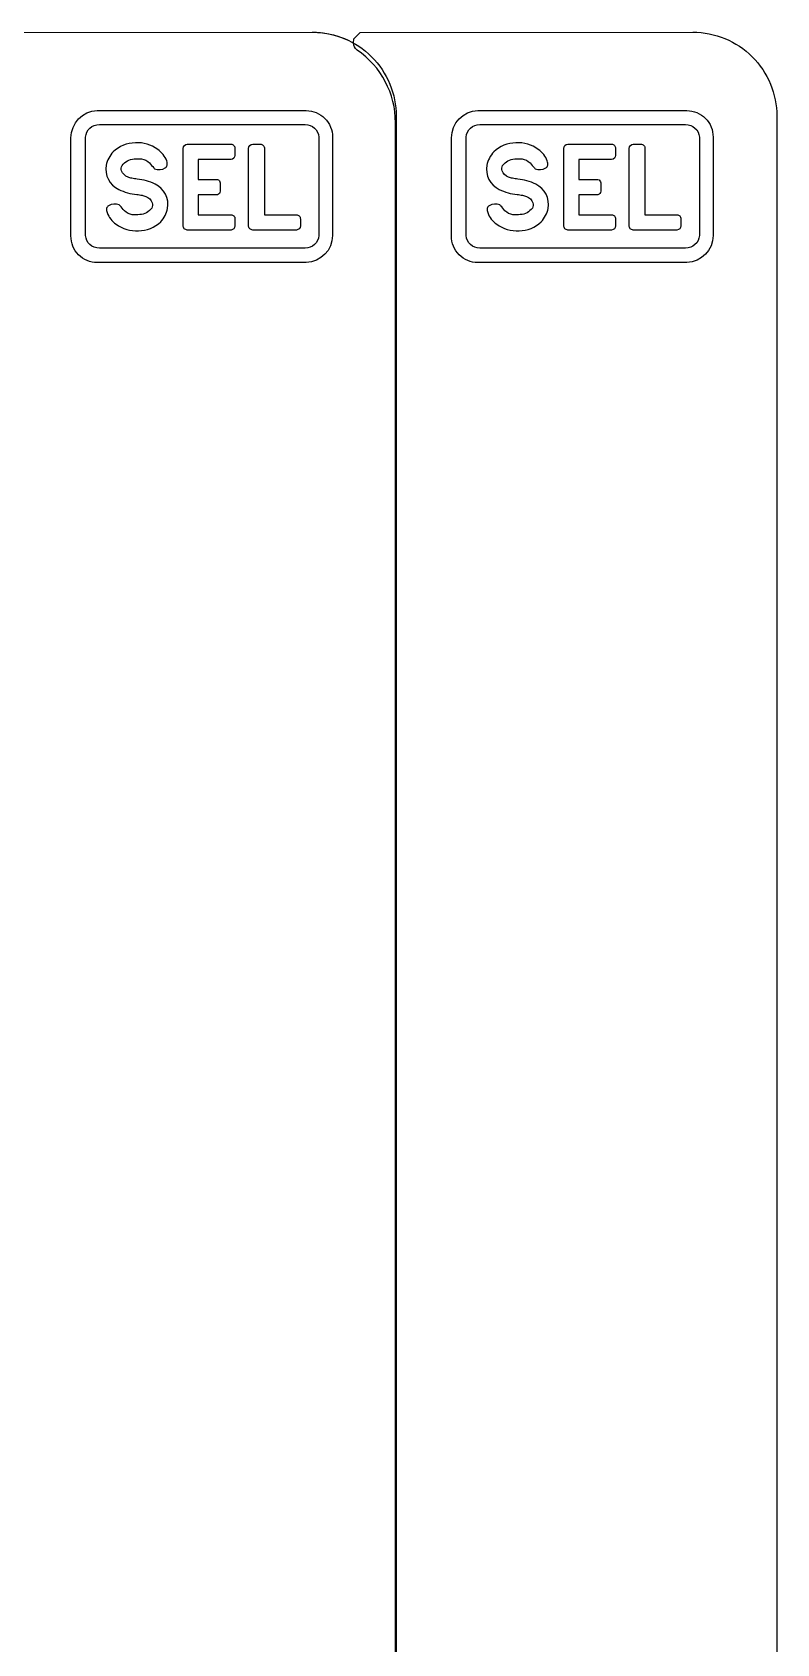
# Model space of a CAD drawing. Extents: x 1 to 47, y 1 to 35.
# Drawn here: x 10.574 to 12.319, y 13.423 to 17.201 of the extents above; entities that cross this region are included whole.
import ezdxf

# ---------------------------------------------------------------- set-up
doc = ezdxf.new("R2010")
doc.units = 0
doc.header["$MEASUREMENT"] = 0
for name, color, linetype in [('9_04__3__63_UNIVERSAL_BINA', 7, 'CONTINUOUS'), ('9_05__4__84_UNIVERSAL_BINA', 7, 'CONTINUOUS'), ('9_07__6__21_UNIVERSAL_BINA', 7, 'CONTINUOUS'), ('9_08__7__21_UNIVERSAL_BINA', 7, 'CONTINUOUS'), ('9_09__8__42_UNIVERSAL_BINA', 7, 'CONTINUOUS'), ('9_10__9__42_UNIVERSAL_BINA', 7, 'CONTINUOUS'), ('9_11__A__63_UNIVERSAL_BINA', 7, 'CONTINUOUS'), ('9_14__D__36_ELECTROMECHANI', 7, 'CONTINUOUS'), ('9_15__E__48_ELECTROMECHANI', 7, 'CONTINUOUS')]:
    doc.layers.add(name, color=color, linetype=linetype)

msp = doc.modelspace()

# ---------------------------------------------------------------- linework, layer by layer
at = {"layer": '9_04__3__63_UNIVERSAL_BINA'}
for points in [[(10.4356, 17.1851), (10.4505, 17.2), (11.2299, 17.2006, -0.414675), (11.4267, 17.0039), (11.4267, 9.8422, -0.414214), (11.2299, 9.6455), (10.4505, 9.6461), (10.4356, 9.661), (10.4349, 9.6707, -0.255751), (10.4432, 9.6872, 0.24751), (10.533, 9.8577), (10.533, 16.9884, 0.247426), (10.4432, 17.1589, -0.257485), (10.4349, 17.1754)], [(10.726, 17.017), (11.2157, 17.017, -0.41811), (11.2774, 16.9546), (11.2774, 16.7243, -0.404471), (11.2157, 16.6606), (10.726, 16.6606, -0.41811), (10.6644, 16.723), (10.6644, 16.9533, -0.404471)], [(11.2455, 16.9548), (11.2455, 16.7239, -0.387804), (11.2131, 16.6944), (11.2131, 16.6944), (10.7309, 16.6944, -0.387804), (10.6985, 16.7239), (10.6985, 16.7239), (10.6985, 16.9548, -0.387804), (10.7309, 16.9843), (10.7309, 16.9843), (11.2131, 16.9843, -0.387804), (11.2455, 16.9548)], [(10.8154, 16.9412, 0.192116), (10.7633, 16.9203, 0.12608), (10.7469, 16.8889, 0.336344), (10.7762, 16.832, 0.087668), (10.8185, 16.8203, -0.022201), (10.8309, 16.8183, -0.039737), (10.8399, 16.8156, -0.23043), (10.8551, 16.8006, -0.182747), (10.8538, 16.7885, -0.221111), (10.8255, 16.773, -0.058363), (10.8081, 16.7727, -0.13415), (10.7896, 16.7818, 0.006668), (10.7795, 16.794, 0.085557), (10.7774, 16.7958, 0.231613), (10.7526, 16.7939, 0.170757), (10.7479, 16.7876, 0.118457), (10.7491, 16.7777, 0.153081), (10.7702, 16.7508, 0.186266), (10.8226, 16.7353, 0.192116), (10.8747, 16.7562, 0.12608), (10.891, 16.7876, 0.336344), (10.8617, 16.8445, 0.087668), (10.8195, 16.8562, -0.022201), (10.8071, 16.8582, -0.039737), (10.7981, 16.861, -0.23043), (10.7828, 16.876, -0.182747), (10.7842, 16.888, -0.221111), (10.8125, 16.9035, -0.058363), (10.8299, 16.9039, -0.13415), (10.8483, 16.8947, 0.006668), (10.8585, 16.8825, 0.085557), (10.8605, 16.8807, 0.231613), (10.8854, 16.8826, 0.170757), (10.89, 16.8889, 0.118457), (10.8889, 16.8988, 0.153081), (10.8677, 16.9257, 0.186266)], [(10.9624, 16.8197), (10.9624, 16.7728), (11.0395, 16.7728, -0.424366), (11.0487, 16.7632), (11.0487, 16.7466, -0.404134), (11.0395, 16.737), (10.9371, 16.737, -0.432614), (10.9275, 16.7473), (10.9275, 16.9279, -0.396049), (10.9371, 16.9382), (11.0395, 16.9382, -0.424366), (11.0487, 16.9286), (11.0487, 16.912, -0.404134), (11.0395, 16.9024), (10.9624, 16.9024), (10.9624, 16.8555), (11.0075, 16.8555, -0.353971), (11.0142, 16.8472), (11.0142, 16.8472), (11.0142, 16.828, -0.353971), (11.0075, 16.8197)], [(11.0904, 16.9382), (11.108, 16.9382, -0.432614), (11.1177, 16.9279), (11.1177, 16.7728), (11.1927, 16.7728, -0.424366), (11.202, 16.7632), (11.202, 16.7466, -0.404134), (11.1927, 16.737), (11.0904, 16.737, -0.432614), (11.0807, 16.7473), (11.0807, 16.9279, -0.396049)]]:
    msp.add_lwpolyline(points, format="xyb", close=True, dxfattribs=at)
at = {"layer": '9_05__4__84_UNIVERSAL_BINA'}
msp.add_lwpolyline([(11.3268, 9.671, -0.129482), (11.2299, 9.6455), (10.4505, 9.6461), (10.4356, 9.661), (10.4349, 9.6707, -0.255751), (10.4432, 9.6872, 0.24751), (10.533, 9.8577), (10.533, 16.9884, 0.247426), (10.4432, 17.1589, -0.257485), (10.4349, 17.1754), (10.4356, 17.1851), (10.4505, 17.2), (11.2299, 17.2006, -0.129566), (11.3268, 17.1751, -0.129566)], format="xyb", dxfattribs=at)
for points in [[(11.3276, 17.1851), (11.3425, 17.2), (12.1219, 17.2006, -0.414675), (12.3187, 17.0039), (12.3187, 9.8422, -0.414214), (12.1219, 9.6455), (11.3425, 9.6461), (11.3276, 9.661), (11.3269, 9.6707, -0.255751), (11.3352, 9.6872, 0.24751), (11.425, 9.8577), (11.425, 16.9884, 0.247426), (11.3352, 17.1589, -0.257485), (11.3269, 17.1754)], [(10.726, 17.017), (11.2157, 17.017, -0.41811), (11.2774, 16.9546), (11.2774, 16.7243, -0.404471), (11.2157, 16.6606), (10.726, 16.6606, -0.41811), (10.6644, 16.723), (10.6644, 16.9533, -0.404471)], [(11.618, 17.017), (12.1077, 17.017, -0.41811), (12.1694, 16.9546), (12.1694, 16.7243, -0.404471), (12.1077, 16.6606), (11.618, 16.6606, -0.41811), (11.5564, 16.723), (11.5564, 16.9533, -0.404471)], [(11.2455, 16.9548), (11.2455, 16.7239, -0.387804), (11.2131, 16.6944), (11.2131, 16.6944), (10.7309, 16.6944, -0.387804), (10.6985, 16.7239), (10.6985, 16.7239), (10.6985, 16.9548, -0.387804), (10.7309, 16.9843), (10.7309, 16.9843), (11.2131, 16.9843, -0.387804), (11.2455, 16.9548)], [(12.1375, 16.9548), (12.1375, 16.7239, -0.387804), (12.1051, 16.6944), (12.1051, 16.6944), (11.6229, 16.6944, -0.387804), (11.5905, 16.7239), (11.5905, 16.7239), (11.5905, 16.9548, -0.387804), (11.6229, 16.9843), (11.6229, 16.9843), (12.1051, 16.9843, -0.387804), (12.1375, 16.9548)], [(10.8154, 16.9412, 0.192116), (10.7633, 16.9203, 0.12608), (10.7469, 16.8889, 0.336344), (10.7762, 16.832, 0.087668), (10.8185, 16.8203, -0.022201), (10.8309, 16.8183, -0.039737), (10.8399, 16.8156, -0.23043), (10.8551, 16.8006, -0.182747), (10.8538, 16.7885, -0.221111), (10.8255, 16.773, -0.058363), (10.8081, 16.7727, -0.13415), (10.7896, 16.7818, 0.006668), (10.7795, 16.794, 0.085557), (10.7774, 16.7958, 0.231613), (10.7526, 16.7939, 0.170757), (10.7479, 16.7876, 0.118457), (10.7491, 16.7777, 0.153081), (10.7702, 16.7508, 0.186266), (10.8226, 16.7353, 0.192116), (10.8747, 16.7562, 0.12608), (10.891, 16.7876, 0.336344), (10.8617, 16.8445, 0.087668), (10.8195, 16.8562, -0.022201), (10.8071, 16.8582, -0.039737), (10.7981, 16.861, -0.23043), (10.7828, 16.876, -0.182747), (10.7842, 16.888, -0.221111), (10.8125, 16.9035, -0.058363), (10.8299, 16.9039, -0.13415), (10.8483, 16.8947, 0.006668), (10.8585, 16.8825, 0.085557), (10.8605, 16.8807, 0.231613), (10.8854, 16.8826, 0.170757), (10.89, 16.8889, 0.118457), (10.8889, 16.8988, 0.153081), (10.8677, 16.9257, 0.186266)], [(10.9624, 16.8197), (10.9624, 16.7728), (11.0395, 16.7728, -0.424366), (11.0487, 16.7632), (11.0487, 16.7466, -0.404134), (11.0395, 16.737), (10.9371, 16.737, -0.432614), (10.9275, 16.7473), (10.9275, 16.9279, -0.396049), (10.9371, 16.9382), (11.0395, 16.9382, -0.424366), (11.0487, 16.9286), (11.0487, 16.912, -0.404134), (11.0395, 16.9024), (10.9624, 16.9024), (10.9624, 16.8555), (11.0075, 16.8555, -0.353971), (11.0142, 16.8472), (11.0142, 16.8472), (11.0142, 16.828, -0.353971), (11.0075, 16.8197)], [(11.0904, 16.9382), (11.108, 16.9382, -0.432614), (11.1177, 16.9279), (11.1177, 16.7728), (11.1927, 16.7728, -0.424366), (11.202, 16.7632), (11.202, 16.7466, -0.404134), (11.1927, 16.737), (11.0904, 16.737, -0.432614), (11.0807, 16.7473), (11.0807, 16.9279, -0.396049)], [(11.7074, 16.9412, 0.192116), (11.6553, 16.9203, 0.12608), (11.6389, 16.8889, 0.336344), (11.6682, 16.832, 0.087668), (11.7105, 16.8203, -0.022201), (11.7229, 16.8183, -0.039737), (11.7319, 16.8156, -0.23043), (11.7471, 16.8006, -0.182747), (11.7458, 16.7885, -0.221111), (11.7175, 16.773, -0.058363), (11.7001, 16.7727, -0.13415), (11.6816, 16.7818, 0.006668), (11.6715, 16.794, 0.085557), (11.6694, 16.7958, 0.231613), (11.6446, 16.7939, 0.170757), (11.6399, 16.7876, 0.118457), (11.6411, 16.7777, 0.153081), (11.6622, 16.7508, 0.186266), (11.7146, 16.7353, 0.192116), (11.7667, 16.7562, 0.12608), (11.783, 16.7876, 0.336344), (11.7537, 16.8445, 0.087668), (11.7115, 16.8562, -0.022201), (11.6991, 16.8582, -0.039737), (11.6901, 16.861, -0.23043), (11.6748, 16.876, -0.182747), (11.6762, 16.888, -0.221111), (11.7045, 16.9035, -0.058363), (11.7219, 16.9039, -0.13415), (11.7403, 16.8947, 0.006668), (11.7505, 16.8825, 0.085557), (11.7525, 16.8807, 0.231613), (11.7774, 16.8826, 0.170757), (11.782, 16.8889, 0.118457), (11.7809, 16.8988, 0.153081), (11.7597, 16.9257, 0.186266)], [(11.8544, 16.8197), (11.8544, 16.7728), (11.9315, 16.7728, -0.424366), (11.9407, 16.7632), (11.9407, 16.7466, -0.404134), (11.9315, 16.737), (11.8291, 16.737, -0.432614), (11.8195, 16.7473), (11.8195, 16.9279, -0.396049), (11.8291, 16.9382), (11.9315, 16.9382, -0.424366), (11.9407, 16.9286), (11.9407, 16.912, -0.404134), (11.9315, 16.9024), (11.8544, 16.9024), (11.8544, 16.8555), (11.8995, 16.8555, -0.353971), (11.9062, 16.8472), (11.9062, 16.8472), (11.9062, 16.828, -0.353971), (11.8995, 16.8197)], [(11.9824, 16.9382), (12, 16.9382, -0.432614), (12.0097, 16.9279), (12.0097, 16.7728), (12.0847, 16.7728, -0.424366), (12.094, 16.7632), (12.094, 16.7466, -0.404134), (12.0847, 16.737), (11.9824, 16.737, -0.432614), (11.9727, 16.7473), (11.9727, 16.9279, -0.396049)]]:
    msp.add_lwpolyline(points, format="xyb", close=True, dxfattribs=at)
at = {"layer": '9_07__6__21_UNIVERSAL_BINA'}
for points in [[(10.4356, 17.1851), (10.4505, 17.2), (11.2299, 17.2006, -0.414675), (11.4267, 17.0039), (11.4267, 9.8422, -0.414214), (11.2299, 9.6455), (10.4505, 9.6461), (10.4356, 9.661), (10.4349, 9.6707, -0.255751), (10.4432, 9.6872, 0.24751), (10.533, 9.8577), (10.533, 16.9884, 0.247426), (10.4432, 17.1589, -0.257485), (10.4349, 17.1754)], [(10.726, 17.017), (11.2157, 17.017, -0.41811), (11.2774, 16.9546), (11.2774, 16.7243, -0.404471), (11.2157, 16.6606), (10.726, 16.6606, -0.41811), (10.6644, 16.723), (10.6644, 16.9533, -0.404471)], [(11.2455, 16.9548), (11.2455, 16.7239, -0.387804), (11.2131, 16.6944), (11.2131, 16.6944), (10.7309, 16.6944, -0.387804), (10.6985, 16.7239), (10.6985, 16.7239), (10.6985, 16.9548, -0.387804), (10.7309, 16.9843), (10.7309, 16.9843), (11.2131, 16.9843, -0.387804), (11.2455, 16.9548)], [(10.8154, 16.9412, 0.192116), (10.7633, 16.9203, 0.12608), (10.7469, 16.8889, 0.336344), (10.7762, 16.832, 0.087668), (10.8185, 16.8203, -0.022201), (10.8309, 16.8183, -0.039737), (10.8399, 16.8156, -0.23043), (10.8551, 16.8006, -0.182747), (10.8538, 16.7885, -0.221111), (10.8255, 16.773, -0.058363), (10.8081, 16.7727, -0.13415), (10.7896, 16.7818, 0.006668), (10.7795, 16.794, 0.085557), (10.7774, 16.7958, 0.231613), (10.7526, 16.7939, 0.170757), (10.7479, 16.7876, 0.118457), (10.7491, 16.7777, 0.153081), (10.7702, 16.7508, 0.186266), (10.8226, 16.7353, 0.192116), (10.8747, 16.7562, 0.12608), (10.891, 16.7876, 0.336344), (10.8617, 16.8445, 0.087668), (10.8195, 16.8562, -0.022201), (10.8071, 16.8582, -0.039737), (10.7981, 16.861, -0.23043), (10.7828, 16.876, -0.182747), (10.7842, 16.888, -0.221111), (10.8125, 16.9035, -0.058363), (10.8299, 16.9039, -0.13415), (10.8483, 16.8947, 0.006668), (10.8585, 16.8825, 0.085557), (10.8605, 16.8807, 0.231613), (10.8854, 16.8826, 0.170757), (10.89, 16.8889, 0.118457), (10.8889, 16.8988, 0.153081), (10.8677, 16.9257, 0.186266)], [(10.9624, 16.8197), (10.9624, 16.7728), (11.0395, 16.7728, -0.424366), (11.0487, 16.7632), (11.0487, 16.7466, -0.404134), (11.0395, 16.737), (10.9371, 16.737, -0.432614), (10.9275, 16.7473), (10.9275, 16.9279, -0.396049), (10.9371, 16.9382), (11.0395, 16.9382, -0.424366), (11.0487, 16.9286), (11.0487, 16.912, -0.404134), (11.0395, 16.9024), (10.9624, 16.9024), (10.9624, 16.8555), (11.0075, 16.8555, -0.353971), (11.0142, 16.8472), (11.0142, 16.8472), (11.0142, 16.828, -0.353971), (11.0075, 16.8197)], [(11.0904, 16.9382), (11.108, 16.9382, -0.432614), (11.1177, 16.9279), (11.1177, 16.7728), (11.1927, 16.7728, -0.424366), (11.202, 16.7632), (11.202, 16.7466, -0.404134), (11.1927, 16.737), (11.0904, 16.737, -0.432614), (11.0807, 16.7473), (11.0807, 16.9279, -0.396049)]]:
    msp.add_lwpolyline(points, format="xyb", close=True, dxfattribs=at)
at = {"layer": '9_08__7__21_UNIVERSAL_BINA'}
msp.add_lwpolyline([(11.3268, 9.671, -0.129482), (11.2299, 9.6455), (10.4505, 9.6461), (10.4356, 9.661), (10.4349, 9.6707, -0.255751), (10.4432, 9.6872, 0.24751), (10.533, 9.8577), (10.533, 16.9884, 0.247426), (10.4432, 17.1589, -0.257485), (10.4349, 17.1754), (10.4356, 17.1851), (10.4505, 17.2), (11.2299, 17.2006, -0.129566), (11.3268, 17.1751, -0.129566)], format="xyb", dxfattribs=at)
for points in [[(11.3276, 17.1851), (11.3425, 17.2), (12.1219, 17.2006, -0.414675), (12.3187, 17.0039), (12.3187, 9.8422, -0.414214), (12.1219, 9.6455), (11.3425, 9.6461), (11.3276, 9.661), (11.3269, 9.6707, -0.255751), (11.3352, 9.6872, 0.24751), (11.425, 9.8577), (11.425, 16.9884, 0.247426), (11.3352, 17.1589, -0.257485), (11.3269, 17.1754)], [(10.726, 17.017), (11.2157, 17.017, -0.41811), (11.2774, 16.9546), (11.2774, 16.7243, -0.404471), (11.2157, 16.6606), (10.726, 16.6606, -0.41811), (10.6644, 16.723), (10.6644, 16.9533, -0.404471)], [(11.618, 17.017), (12.1077, 17.017, -0.41811), (12.1694, 16.9546), (12.1694, 16.7243, -0.404471), (12.1077, 16.6606), (11.618, 16.6606, -0.41811), (11.5564, 16.723), (11.5564, 16.9533, -0.404471)], [(11.2455, 16.9548), (11.2455, 16.7239, -0.387804), (11.2131, 16.6944), (11.2131, 16.6944), (10.7309, 16.6944, -0.387804), (10.6985, 16.7239), (10.6985, 16.7239), (10.6985, 16.9548, -0.387804), (10.7309, 16.9843), (10.7309, 16.9843), (11.2131, 16.9843, -0.387804), (11.2455, 16.9548)], [(12.1375, 16.9548), (12.1375, 16.7239, -0.387804), (12.1051, 16.6944), (12.1051, 16.6944), (11.6229, 16.6944, -0.387804), (11.5905, 16.7239), (11.5905, 16.7239), (11.5905, 16.9548, -0.387804), (11.6229, 16.9843), (11.6229, 16.9843), (12.1051, 16.9843, -0.387804), (12.1375, 16.9548)], [(10.8154, 16.9412, 0.192116), (10.7633, 16.9203, 0.12608), (10.7469, 16.8889, 0.336344), (10.7762, 16.832, 0.087668), (10.8185, 16.8203, -0.022201), (10.8309, 16.8183, -0.039737), (10.8399, 16.8156, -0.23043), (10.8551, 16.8006, -0.182747), (10.8538, 16.7885, -0.221111), (10.8255, 16.773, -0.058363), (10.8081, 16.7727, -0.13415), (10.7896, 16.7818, 0.006668), (10.7795, 16.794, 0.085557), (10.7774, 16.7958, 0.231613), (10.7526, 16.7939, 0.170757), (10.7479, 16.7876, 0.118457), (10.7491, 16.7777, 0.153081), (10.7702, 16.7508, 0.186266), (10.8226, 16.7353, 0.192116), (10.8747, 16.7562, 0.12608), (10.891, 16.7876, 0.336344), (10.8617, 16.8445, 0.087668), (10.8195, 16.8562, -0.022201), (10.8071, 16.8582, -0.039737), (10.7981, 16.861, -0.23043), (10.7828, 16.876, -0.182747), (10.7842, 16.888, -0.221111), (10.8125, 16.9035, -0.058363), (10.8299, 16.9039, -0.13415), (10.8483, 16.8947, 0.006668), (10.8585, 16.8825, 0.085557), (10.8605, 16.8807, 0.231613), (10.8854, 16.8826, 0.170757), (10.89, 16.8889, 0.118457), (10.8889, 16.8988, 0.153081), (10.8677, 16.9257, 0.186266)], [(10.9624, 16.8197), (10.9624, 16.7728), (11.0395, 16.7728, -0.424366), (11.0487, 16.7632), (11.0487, 16.7466, -0.404134), (11.0395, 16.737), (10.9371, 16.737, -0.432614), (10.9275, 16.7473), (10.9275, 16.9279, -0.396049), (10.9371, 16.9382), (11.0395, 16.9382, -0.424366), (11.0487, 16.9286), (11.0487, 16.912, -0.404134), (11.0395, 16.9024), (10.9624, 16.9024), (10.9624, 16.8555), (11.0075, 16.8555, -0.353971), (11.0142, 16.8472), (11.0142, 16.8472), (11.0142, 16.828, -0.353971), (11.0075, 16.8197)], [(11.0904, 16.9382), (11.108, 16.9382, -0.432614), (11.1177, 16.9279), (11.1177, 16.7728), (11.1927, 16.7728, -0.424366), (11.202, 16.7632), (11.202, 16.7466, -0.404134), (11.1927, 16.737), (11.0904, 16.737, -0.432614), (11.0807, 16.7473), (11.0807, 16.9279, -0.396049)], [(11.7074, 16.9412, 0.192116), (11.6553, 16.9203, 0.12608), (11.6389, 16.8889, 0.336344), (11.6682, 16.832, 0.087668), (11.7105, 16.8203, -0.022201), (11.7229, 16.8183, -0.039737), (11.7319, 16.8156, -0.23043), (11.7471, 16.8006, -0.182747), (11.7458, 16.7885, -0.221111), (11.7175, 16.773, -0.058363), (11.7001, 16.7727, -0.13415), (11.6816, 16.7818, 0.006668), (11.6715, 16.794, 0.085557), (11.6694, 16.7958, 0.231613), (11.6446, 16.7939, 0.170757), (11.6399, 16.7876, 0.118457), (11.6411, 16.7777, 0.153081), (11.6622, 16.7508, 0.186266), (11.7146, 16.7353, 0.192116), (11.7667, 16.7562, 0.12608), (11.783, 16.7876, 0.336344), (11.7537, 16.8445, 0.087668), (11.7115, 16.8562, -0.022201), (11.6991, 16.8582, -0.039737), (11.6901, 16.861, -0.23043), (11.6748, 16.876, -0.182747), (11.6762, 16.888, -0.221111), (11.7045, 16.9035, -0.058363), (11.7219, 16.9039, -0.13415), (11.7403, 16.8947, 0.006668), (11.7505, 16.8825, 0.085557), (11.7525, 16.8807, 0.231613), (11.7774, 16.8826, 0.170757), (11.782, 16.8889, 0.118457), (11.7809, 16.8988, 0.153081), (11.7597, 16.9257, 0.186266)], [(11.8544, 16.8197), (11.8544, 16.7728), (11.9315, 16.7728, -0.424366), (11.9407, 16.7632), (11.9407, 16.7466, -0.404134), (11.9315, 16.737), (11.8291, 16.737, -0.432614), (11.8195, 16.7473), (11.8195, 16.9279, -0.396049), (11.8291, 16.9382), (11.9315, 16.9382, -0.424366), (11.9407, 16.9286), (11.9407, 16.912, -0.404134), (11.9315, 16.9024), (11.8544, 16.9024), (11.8544, 16.8555), (11.8995, 16.8555, -0.353971), (11.9062, 16.8472), (11.9062, 16.8472), (11.9062, 16.828, -0.353971), (11.8995, 16.8197)], [(11.9824, 16.9382), (12, 16.9382, -0.432614), (12.0097, 16.9279), (12.0097, 16.7728), (12.0847, 16.7728, -0.424366), (12.094, 16.7632), (12.094, 16.7466, -0.404134), (12.0847, 16.737), (11.9824, 16.737, -0.432614), (11.9727, 16.7473), (11.9727, 16.9279, -0.396049)]]:
    msp.add_lwpolyline(points, format="xyb", close=True, dxfattribs=at)
at = {"layer": '9_09__8__42_UNIVERSAL_BINA'}
for points in [[(10.4356, 17.1851), (10.4505, 17.2), (11.2299, 17.2006, -0.414675), (11.4267, 17.0039), (11.4267, 9.8422, -0.414214), (11.2299, 9.6455), (10.4505, 9.6461), (10.4356, 9.661), (10.4349, 9.6707, -0.255751), (10.4432, 9.6872, 0.24751), (10.533, 9.8577), (10.533, 16.9884, 0.247426), (10.4432, 17.1589, -0.257485), (10.4349, 17.1754)], [(10.726, 17.017), (11.2157, 17.017, -0.41811), (11.2774, 16.9546), (11.2774, 16.7243, -0.404471), (11.2157, 16.6606), (10.726, 16.6606, -0.41811), (10.6644, 16.723), (10.6644, 16.9533, -0.404471)], [(11.2455, 16.9548), (11.2455, 16.7239, -0.387804), (11.2131, 16.6944), (11.2131, 16.6944), (10.7309, 16.6944, -0.387804), (10.6985, 16.7239), (10.6985, 16.7239), (10.6985, 16.9548, -0.387804), (10.7309, 16.9843), (10.7309, 16.9843), (11.2131, 16.9843, -0.387804), (11.2455, 16.9548)], [(10.8154, 16.9412, 0.192116), (10.7633, 16.9203, 0.12608), (10.7469, 16.8889, 0.336344), (10.7762, 16.832, 0.087668), (10.8185, 16.8203, -0.022201), (10.8309, 16.8183, -0.039737), (10.8399, 16.8156, -0.23043), (10.8551, 16.8006, -0.182747), (10.8538, 16.7885, -0.221111), (10.8255, 16.773, -0.058363), (10.8081, 16.7727, -0.13415), (10.7896, 16.7818, 0.006668), (10.7795, 16.794, 0.085557), (10.7774, 16.7958, 0.231613), (10.7526, 16.7939, 0.170757), (10.7479, 16.7876, 0.118457), (10.7491, 16.7777, 0.153081), (10.7702, 16.7508, 0.186266), (10.8226, 16.7353, 0.192116), (10.8747, 16.7562, 0.12608), (10.891, 16.7876, 0.336344), (10.8617, 16.8445, 0.087668), (10.8195, 16.8562, -0.022201), (10.8071, 16.8582, -0.039737), (10.7981, 16.861, -0.23043), (10.7828, 16.876, -0.182747), (10.7842, 16.888, -0.221111), (10.8125, 16.9035, -0.058363), (10.8299, 16.9039, -0.13415), (10.8483, 16.8947, 0.006668), (10.8585, 16.8825, 0.085557), (10.8605, 16.8807, 0.231613), (10.8854, 16.8826, 0.170757), (10.89, 16.8889, 0.118457), (10.8889, 16.8988, 0.153081), (10.8677, 16.9257, 0.186266)], [(10.9624, 16.8197), (10.9624, 16.7728), (11.0395, 16.7728, -0.424366), (11.0487, 16.7632), (11.0487, 16.7466, -0.404134), (11.0395, 16.737), (10.9371, 16.737, -0.432614), (10.9275, 16.7473), (10.9275, 16.9279, -0.396049), (10.9371, 16.9382), (11.0395, 16.9382, -0.424366), (11.0487, 16.9286), (11.0487, 16.912, -0.404134), (11.0395, 16.9024), (10.9624, 16.9024), (10.9624, 16.8555), (11.0075, 16.8555, -0.353971), (11.0142, 16.8472), (11.0142, 16.8472), (11.0142, 16.828, -0.353971), (11.0075, 16.8197)], [(11.0904, 16.9382), (11.108, 16.9382, -0.432614), (11.1177, 16.9279), (11.1177, 16.7728), (11.1927, 16.7728, -0.424366), (11.202, 16.7632), (11.202, 16.7466, -0.404134), (11.1927, 16.737), (11.0904, 16.737, -0.432614), (11.0807, 16.7473), (11.0807, 16.9279, -0.396049)]]:
    msp.add_lwpolyline(points, format="xyb", close=True, dxfattribs=at)
at = {"layer": '9_10__9__42_UNIVERSAL_BINA'}
msp.add_lwpolyline([(11.3268, 9.671, -0.129482), (11.2299, 9.6455), (10.4505, 9.6461), (10.4356, 9.661), (10.4349, 9.6707, -0.255751), (10.4432, 9.6872, 0.24751), (10.533, 9.8577), (10.533, 16.9884, 0.247426), (10.4432, 17.1589, -0.257485), (10.4349, 17.1754), (10.4356, 17.1851), (10.4505, 17.2), (11.2299, 17.2006, -0.129566), (11.3268, 17.1751, -0.129566)], format="xyb", dxfattribs=at)
for points in [[(11.3276, 17.1851), (11.3425, 17.2), (12.1219, 17.2006, -0.414675), (12.3187, 17.0039), (12.3187, 9.8422, -0.414214), (12.1219, 9.6455), (11.3425, 9.6461), (11.3276, 9.661), (11.3269, 9.6707, -0.255751), (11.3352, 9.6872, 0.24751), (11.425, 9.8577), (11.425, 16.9884, 0.247426), (11.3352, 17.1589, -0.257485), (11.3269, 17.1754)], [(10.726, 17.017), (11.2157, 17.017, -0.41811), (11.2774, 16.9546), (11.2774, 16.7243, -0.404471), (11.2157, 16.6606), (10.726, 16.6606, -0.41811), (10.6644, 16.723), (10.6644, 16.9533, -0.404471)], [(11.618, 17.017), (12.1077, 17.017, -0.41811), (12.1694, 16.9546), (12.1694, 16.7243, -0.404471), (12.1077, 16.6606), (11.618, 16.6606, -0.41811), (11.5564, 16.723), (11.5564, 16.9533, -0.404471)], [(11.2455, 16.9548), (11.2455, 16.7239, -0.387804), (11.2131, 16.6944), (11.2131, 16.6944), (10.7309, 16.6944, -0.387804), (10.6985, 16.7239), (10.6985, 16.7239), (10.6985, 16.9548, -0.387804), (10.7309, 16.9843), (10.7309, 16.9843), (11.2131, 16.9843, -0.387804), (11.2455, 16.9548)], [(12.1375, 16.9548), (12.1375, 16.7239, -0.387804), (12.1051, 16.6944), (12.1051, 16.6944), (11.6229, 16.6944, -0.387804), (11.5905, 16.7239), (11.5905, 16.7239), (11.5905, 16.9548, -0.387804), (11.6229, 16.9843), (11.6229, 16.9843), (12.1051, 16.9843, -0.387804), (12.1375, 16.9548)], [(10.8154, 16.9412, 0.192116), (10.7633, 16.9203, 0.12608), (10.7469, 16.8889, 0.336344), (10.7762, 16.832, 0.087668), (10.8185, 16.8203, -0.022201), (10.8309, 16.8183, -0.039737), (10.8399, 16.8156, -0.23043), (10.8551, 16.8006, -0.182747), (10.8538, 16.7885, -0.221111), (10.8255, 16.773, -0.058363), (10.8081, 16.7727, -0.13415), (10.7896, 16.7818, 0.006668), (10.7795, 16.794, 0.085557), (10.7774, 16.7958, 0.231613), (10.7526, 16.7939, 0.170757), (10.7479, 16.7876, 0.118457), (10.7491, 16.7777, 0.153081), (10.7702, 16.7508, 0.186266), (10.8226, 16.7353, 0.192116), (10.8747, 16.7562, 0.12608), (10.891, 16.7876, 0.336344), (10.8617, 16.8445, 0.087668), (10.8195, 16.8562, -0.022201), (10.8071, 16.8582, -0.039737), (10.7981, 16.861, -0.23043), (10.7828, 16.876, -0.182747), (10.7842, 16.888, -0.221111), (10.8125, 16.9035, -0.058363), (10.8299, 16.9039, -0.13415), (10.8483, 16.8947, 0.006668), (10.8585, 16.8825, 0.085557), (10.8605, 16.8807, 0.231613), (10.8854, 16.8826, 0.170757), (10.89, 16.8889, 0.118457), (10.8889, 16.8988, 0.153081), (10.8677, 16.9257, 0.186266)], [(10.9624, 16.8197), (10.9624, 16.7728), (11.0395, 16.7728, -0.424366), (11.0487, 16.7632), (11.0487, 16.7466, -0.404134), (11.0395, 16.737), (10.9371, 16.737, -0.432614), (10.9275, 16.7473), (10.9275, 16.9279, -0.396049), (10.9371, 16.9382), (11.0395, 16.9382, -0.424366), (11.0487, 16.9286), (11.0487, 16.912, -0.404134), (11.0395, 16.9024), (10.9624, 16.9024), (10.9624, 16.8555), (11.0075, 16.8555, -0.353971), (11.0142, 16.8472), (11.0142, 16.8472), (11.0142, 16.828, -0.353971), (11.0075, 16.8197)], [(11.0904, 16.9382), (11.108, 16.9382, -0.432614), (11.1177, 16.9279), (11.1177, 16.7728), (11.1927, 16.7728, -0.424366), (11.202, 16.7632), (11.202, 16.7466, -0.404134), (11.1927, 16.737), (11.0904, 16.737, -0.432614), (11.0807, 16.7473), (11.0807, 16.9279, -0.396049)], [(11.7074, 16.9412, 0.192116), (11.6553, 16.9203, 0.12608), (11.6389, 16.8889, 0.336344), (11.6682, 16.832, 0.087668), (11.7105, 16.8203, -0.022201), (11.7229, 16.8183, -0.039737), (11.7319, 16.8156, -0.23043), (11.7471, 16.8006, -0.182747), (11.7458, 16.7885, -0.221111), (11.7175, 16.773, -0.058363), (11.7001, 16.7727, -0.13415), (11.6816, 16.7818, 0.006668), (11.6715, 16.794, 0.085557), (11.6694, 16.7958, 0.231613), (11.6446, 16.7939, 0.170757), (11.6399, 16.7876, 0.118457), (11.6411, 16.7777, 0.153081), (11.6622, 16.7508, 0.186266), (11.7146, 16.7353, 0.192116), (11.7667, 16.7562, 0.12608), (11.783, 16.7876, 0.336344), (11.7537, 16.8445, 0.087668), (11.7115, 16.8562, -0.022201), (11.6991, 16.8582, -0.039737), (11.6901, 16.861, -0.23043), (11.6748, 16.876, -0.182747), (11.6762, 16.888, -0.221111), (11.7045, 16.9035, -0.058363), (11.7219, 16.9039, -0.13415), (11.7403, 16.8947, 0.006668), (11.7505, 16.8825, 0.085557), (11.7525, 16.8807, 0.231613), (11.7774, 16.8826, 0.170757), (11.782, 16.8889, 0.118457), (11.7809, 16.8988, 0.153081), (11.7597, 16.9257, 0.186266)], [(11.8544, 16.8197), (11.8544, 16.7728), (11.9315, 16.7728, -0.424366), (11.9407, 16.7632), (11.9407, 16.7466, -0.404134), (11.9315, 16.737), (11.8291, 16.737, -0.432614), (11.8195, 16.7473), (11.8195, 16.9279, -0.396049), (11.8291, 16.9382), (11.9315, 16.9382, -0.424366), (11.9407, 16.9286), (11.9407, 16.912, -0.404134), (11.9315, 16.9024), (11.8544, 16.9024), (11.8544, 16.8555), (11.8995, 16.8555, -0.353971), (11.9062, 16.8472), (11.9062, 16.8472), (11.9062, 16.828, -0.353971), (11.8995, 16.8197)], [(11.9824, 16.9382), (12, 16.9382, -0.432614), (12.0097, 16.9279), (12.0097, 16.7728), (12.0847, 16.7728, -0.424366), (12.094, 16.7632), (12.094, 16.7466, -0.404134), (12.0847, 16.737), (11.9824, 16.737, -0.432614), (11.9727, 16.7473), (11.9727, 16.9279, -0.396049)]]:
    msp.add_lwpolyline(points, format="xyb", close=True, dxfattribs=at)
at = {"layer": '9_11__A__63_UNIVERSAL_BINA'}
msp.add_lwpolyline([(11.3268, 9.671, -0.129482), (11.2299, 9.6455), (10.4505, 9.6461), (10.4356, 9.661), (10.4349, 9.6707, -0.255751), (10.4432, 9.6872, 0.24751), (10.533, 9.8577), (10.533, 16.9884, 0.247426), (10.4432, 17.1589, -0.257485), (10.4349, 17.1754), (10.4356, 17.1851), (10.4505, 17.2), (11.2299, 17.2006, -0.129566), (11.3268, 17.1751, -0.129566)], format="xyb", dxfattribs=at)
for points in [[(11.3276, 17.1851), (11.3425, 17.2), (12.1219, 17.2006, -0.414675), (12.3187, 17.0039), (12.3187, 9.8422, -0.414214), (12.1219, 9.6455), (11.3425, 9.6461), (11.3276, 9.661), (11.3269, 9.6707, -0.255751), (11.3352, 9.6872, 0.24751), (11.425, 9.8577), (11.425, 16.9884, 0.247426), (11.3352, 17.1589, -0.257485), (11.3269, 17.1754)], [(10.726, 17.017), (11.2157, 17.017, -0.41811), (11.2774, 16.9546), (11.2774, 16.7243, -0.404471), (11.2157, 16.6606), (10.726, 16.6606, -0.41811), (10.6644, 16.723), (10.6644, 16.9533, -0.404471)], [(11.618, 17.017), (12.1077, 17.017, -0.41811), (12.1694, 16.9546), (12.1694, 16.7243, -0.404471), (12.1077, 16.6606), (11.618, 16.6606, -0.41811), (11.5564, 16.723), (11.5564, 16.9533, -0.404471)], [(11.2455, 16.9548), (11.2455, 16.7239, -0.387804), (11.2131, 16.6944), (11.2131, 16.6944), (10.7309, 16.6944, -0.387804), (10.6985, 16.7239), (10.6985, 16.7239), (10.6985, 16.9548, -0.387804), (10.7309, 16.9843), (10.7309, 16.9843), (11.2131, 16.9843, -0.387804), (11.2455, 16.9548)], [(12.1375, 16.9548), (12.1375, 16.7239, -0.387804), (12.1051, 16.6944), (12.1051, 16.6944), (11.6229, 16.6944, -0.387804), (11.5905, 16.7239), (11.5905, 16.7239), (11.5905, 16.9548, -0.387804), (11.6229, 16.9843), (11.6229, 16.9843), (12.1051, 16.9843, -0.387804), (12.1375, 16.9548)], [(10.8154, 16.9412, 0.192116), (10.7633, 16.9203, 0.12608), (10.7469, 16.8889, 0.336344), (10.7762, 16.832, 0.087668), (10.8185, 16.8203, -0.022201), (10.8309, 16.8183, -0.039737), (10.8399, 16.8156, -0.23043), (10.8551, 16.8006, -0.182747), (10.8538, 16.7885, -0.221111), (10.8255, 16.773, -0.058363), (10.8081, 16.7727, -0.13415), (10.7896, 16.7818, 0.006668), (10.7795, 16.794, 0.085557), (10.7774, 16.7958, 0.231613), (10.7526, 16.7939, 0.170757), (10.7479, 16.7876, 0.118457), (10.7491, 16.7777, 0.153081), (10.7702, 16.7508, 0.186266), (10.8226, 16.7353, 0.192116), (10.8747, 16.7562, 0.12608), (10.891, 16.7876, 0.336344), (10.8617, 16.8445, 0.087668), (10.8195, 16.8562, -0.022201), (10.8071, 16.8582, -0.039737), (10.7981, 16.861, -0.23043), (10.7828, 16.876, -0.182747), (10.7842, 16.888, -0.221111), (10.8125, 16.9035, -0.058363), (10.8299, 16.9039, -0.13415), (10.8483, 16.8947, 0.006668), (10.8585, 16.8825, 0.085557), (10.8605, 16.8807, 0.231613), (10.8854, 16.8826, 0.170757), (10.89, 16.8889, 0.118457), (10.8889, 16.8988, 0.153081), (10.8677, 16.9257, 0.186266)], [(10.9624, 16.8197), (10.9624, 16.7728), (11.0395, 16.7728, -0.424366), (11.0487, 16.7632), (11.0487, 16.7466, -0.404134), (11.0395, 16.737), (10.9371, 16.737, -0.432614), (10.9275, 16.7473), (10.9275, 16.9279, -0.396049), (10.9371, 16.9382), (11.0395, 16.9382, -0.424366), (11.0487, 16.9286), (11.0487, 16.912, -0.404134), (11.0395, 16.9024), (10.9624, 16.9024), (10.9624, 16.8555), (11.0075, 16.8555, -0.353971), (11.0142, 16.8472), (11.0142, 16.8472), (11.0142, 16.828, -0.353971), (11.0075, 16.8197)], [(11.0904, 16.9382), (11.108, 16.9382, -0.432614), (11.1177, 16.9279), (11.1177, 16.7728), (11.1927, 16.7728, -0.424366), (11.202, 16.7632), (11.202, 16.7466, -0.404134), (11.1927, 16.737), (11.0904, 16.737, -0.432614), (11.0807, 16.7473), (11.0807, 16.9279, -0.396049)], [(11.7074, 16.9412, 0.192116), (11.6553, 16.9203, 0.12608), (11.6389, 16.8889, 0.336344), (11.6682, 16.832, 0.087668), (11.7105, 16.8203, -0.022201), (11.7229, 16.8183, -0.039737), (11.7319, 16.8156, -0.23043), (11.7471, 16.8006, -0.182747), (11.7458, 16.7885, -0.221111), (11.7175, 16.773, -0.058363), (11.7001, 16.7727, -0.13415), (11.6816, 16.7818, 0.006668), (11.6715, 16.794, 0.085557), (11.6694, 16.7958, 0.231613), (11.6446, 16.7939, 0.170757), (11.6399, 16.7876, 0.118457), (11.6411, 16.7777, 0.153081), (11.6622, 16.7508, 0.186266), (11.7146, 16.7353, 0.192116), (11.7667, 16.7562, 0.12608), (11.783, 16.7876, 0.336344), (11.7537, 16.8445, 0.087668), (11.7115, 16.8562, -0.022201), (11.6991, 16.8582, -0.039737), (11.6901, 16.861, -0.23043), (11.6748, 16.876, -0.182747), (11.6762, 16.888, -0.221111), (11.7045, 16.9035, -0.058363), (11.7219, 16.9039, -0.13415), (11.7403, 16.8947, 0.006668), (11.7505, 16.8825, 0.085557), (11.7525, 16.8807, 0.231613), (11.7774, 16.8826, 0.170757), (11.782, 16.8889, 0.118457), (11.7809, 16.8988, 0.153081), (11.7597, 16.9257, 0.186266)], [(11.8544, 16.8197), (11.8544, 16.7728), (11.9315, 16.7728, -0.424366), (11.9407, 16.7632), (11.9407, 16.7466, -0.404134), (11.9315, 16.737), (11.8291, 16.737, -0.432614), (11.8195, 16.7473), (11.8195, 16.9279, -0.396049), (11.8291, 16.9382), (11.9315, 16.9382, -0.424366), (11.9407, 16.9286), (11.9407, 16.912, -0.404134), (11.9315, 16.9024), (11.8544, 16.9024), (11.8544, 16.8555), (11.8995, 16.8555, -0.353971), (11.9062, 16.8472), (11.9062, 16.8472), (11.9062, 16.828, -0.353971), (11.8995, 16.8197)], [(11.9824, 16.9382), (12, 16.9382, -0.432614), (12.0097, 16.9279), (12.0097, 16.7728), (12.0847, 16.7728, -0.424366), (12.094, 16.7632), (12.094, 16.7466, -0.404134), (12.0847, 16.737), (11.9824, 16.737, -0.432614), (11.9727, 16.7473), (11.9727, 16.9279, -0.396049)]]:
    msp.add_lwpolyline(points, format="xyb", close=True, dxfattribs=at)
at = {"layer": '9_14__D__36_ELECTROMECHANI'}
for points in [[(10.4356, 17.1851), (10.4505, 17.2), (11.2299, 17.2006, -0.414675), (11.4267, 17.0039), (11.4267, 9.8422, -0.414214), (11.2299, 9.6455), (10.4505, 9.6461), (10.4356, 9.661), (10.4349, 9.6707, -0.255751), (10.4432, 9.6872, 0.24751), (10.533, 9.8577), (10.533, 16.9884, 0.247426), (10.4432, 17.1589, -0.257485), (10.4349, 17.1754)], [(10.726, 17.017), (11.2157, 17.017, -0.41811), (11.2774, 16.9546), (11.2774, 16.7243, -0.404471), (11.2157, 16.6606), (10.726, 16.6606, -0.41811), (10.6644, 16.723), (10.6644, 16.9533, -0.404471)], [(11.2455, 16.9548), (11.2455, 16.7239, -0.387804), (11.2131, 16.6944), (11.2131, 16.6944), (10.7309, 16.6944, -0.387804), (10.6985, 16.7239), (10.6985, 16.7239), (10.6985, 16.9548, -0.387804), (10.7309, 16.9843), (10.7309, 16.9843), (11.2131, 16.9843, -0.387804), (11.2455, 16.9548)], [(10.8154, 16.9412, 0.192116), (10.7633, 16.9203, 0.12608), (10.7469, 16.8889, 0.336344), (10.7762, 16.832, 0.087668), (10.8185, 16.8203, -0.022201), (10.8309, 16.8183, -0.039737), (10.8399, 16.8156, -0.23043), (10.8551, 16.8006, -0.182747), (10.8538, 16.7885, -0.221111), (10.8255, 16.773, -0.058363), (10.8081, 16.7727, -0.13415), (10.7896, 16.7818, 0.006668), (10.7795, 16.794, 0.085557), (10.7774, 16.7958, 0.231613), (10.7526, 16.7939, 0.170757), (10.7479, 16.7876, 0.118457), (10.7491, 16.7777, 0.153081), (10.7702, 16.7508, 0.186266), (10.8226, 16.7353, 0.192116), (10.8747, 16.7562, 0.12608), (10.891, 16.7876, 0.336344), (10.8617, 16.8445, 0.087668), (10.8195, 16.8562, -0.022201), (10.8071, 16.8582, -0.039737), (10.7981, 16.861, -0.23043), (10.7828, 16.876, -0.182747), (10.7842, 16.888, -0.221111), (10.8125, 16.9035, -0.058363), (10.8299, 16.9039, -0.13415), (10.8483, 16.8947, 0.006668), (10.8585, 16.8825, 0.085557), (10.8605, 16.8807, 0.231613), (10.8854, 16.8826, 0.170757), (10.89, 16.8889, 0.118457), (10.8889, 16.8988, 0.153081), (10.8677, 16.9257, 0.186266)], [(10.9624, 16.8197), (10.9624, 16.7728), (11.0395, 16.7728, -0.424366), (11.0487, 16.7632), (11.0487, 16.7466, -0.404134), (11.0395, 16.737), (10.9371, 16.737, -0.432614), (10.9275, 16.7473), (10.9275, 16.9279, -0.396049), (10.9371, 16.9382), (11.0395, 16.9382, -0.424366), (11.0487, 16.9286), (11.0487, 16.912, -0.404134), (11.0395, 16.9024), (10.9624, 16.9024), (10.9624, 16.8555), (11.0075, 16.8555, -0.353971), (11.0142, 16.8472), (11.0142, 16.8472), (11.0142, 16.828, -0.353971), (11.0075, 16.8197)], [(11.0904, 16.9382), (11.108, 16.9382, -0.432614), (11.1177, 16.9279), (11.1177, 16.7728), (11.1927, 16.7728, -0.424366), (11.202, 16.7632), (11.202, 16.7466, -0.404134), (11.1927, 16.737), (11.0904, 16.737, -0.432614), (11.0807, 16.7473), (11.0807, 16.9279, -0.396049)]]:
    msp.add_lwpolyline(points, format="xyb", close=True, dxfattribs=at)
at = {"layer": '9_15__E__48_ELECTROMECHANI'}
msp.add_lwpolyline([(11.3268, 9.671, -0.129482), (11.2299, 9.6455), (10.4505, 9.6461), (10.4356, 9.661), (10.4349, 9.6707, -0.255751), (10.4432, 9.6872, 0.24751), (10.533, 9.8577), (10.533, 16.9884, 0.247426), (10.4432, 17.1589, -0.257485), (10.4349, 17.1754), (10.4356, 17.1851), (10.4505, 17.2), (11.2299, 17.2006, -0.129566), (11.3268, 17.1751, -0.129566)], format="xyb", dxfattribs=at)
for points in [[(11.3276, 17.1851), (11.3425, 17.2), (12.1219, 17.2006, -0.414675), (12.3187, 17.0039), (12.3187, 9.8422, -0.414214), (12.1219, 9.6455), (11.3425, 9.6461), (11.3276, 9.661), (11.3269, 9.6707, -0.255751), (11.3352, 9.6872, 0.24751), (11.425, 9.8577), (11.425, 16.9884, 0.247426), (11.3352, 17.1589, -0.257485), (11.3269, 17.1754)], [(10.726, 17.017), (11.2157, 17.017, -0.41811), (11.2774, 16.9546), (11.2774, 16.7243, -0.404471), (11.2157, 16.6606), (10.726, 16.6606, -0.41811), (10.6644, 16.723), (10.6644, 16.9533, -0.404471)], [(11.618, 17.017), (12.1077, 17.017, -0.41811), (12.1694, 16.9546), (12.1694, 16.7243, -0.404471), (12.1077, 16.6606), (11.618, 16.6606, -0.41811), (11.5564, 16.723), (11.5564, 16.9533, -0.404471)], [(11.2455, 16.9548), (11.2455, 16.7239, -0.387804), (11.2131, 16.6944), (11.2131, 16.6944), (10.7309, 16.6944, -0.387804), (10.6985, 16.7239), (10.6985, 16.7239), (10.6985, 16.9548, -0.387804), (10.7309, 16.9843), (10.7309, 16.9843), (11.2131, 16.9843, -0.387804), (11.2455, 16.9548)], [(12.1375, 16.9548), (12.1375, 16.7239, -0.387804), (12.1051, 16.6944), (12.1051, 16.6944), (11.6229, 16.6944, -0.387804), (11.5905, 16.7239), (11.5905, 16.7239), (11.5905, 16.9548, -0.387804), (11.6229, 16.9843), (11.6229, 16.9843), (12.1051, 16.9843, -0.387804), (12.1375, 16.9548)], [(10.8154, 16.9412, 0.192116), (10.7633, 16.9203, 0.12608), (10.7469, 16.8889, 0.336344), (10.7762, 16.832, 0.087668), (10.8185, 16.8203, -0.022201), (10.8309, 16.8183, -0.039737), (10.8399, 16.8156, -0.23043), (10.8551, 16.8006, -0.182747), (10.8538, 16.7885, -0.221111), (10.8255, 16.773, -0.058363), (10.8081, 16.7727, -0.13415), (10.7896, 16.7818, 0.006668), (10.7795, 16.794, 0.085557), (10.7774, 16.7958, 0.231613), (10.7526, 16.7939, 0.170757), (10.7479, 16.7876, 0.118457), (10.7491, 16.7777, 0.153081), (10.7702, 16.7508, 0.186266), (10.8226, 16.7353, 0.192116), (10.8747, 16.7562, 0.12608), (10.891, 16.7876, 0.336344), (10.8617, 16.8445, 0.087668), (10.8195, 16.8562, -0.022201), (10.8071, 16.8582, -0.039737), (10.7981, 16.861, -0.23043), (10.7828, 16.876, -0.182747), (10.7842, 16.888, -0.221111), (10.8125, 16.9035, -0.058363), (10.8299, 16.9039, -0.13415), (10.8483, 16.8947, 0.006668), (10.8585, 16.8825, 0.085557), (10.8605, 16.8807, 0.231613), (10.8854, 16.8826, 0.170757), (10.89, 16.8889, 0.118457), (10.8889, 16.8988, 0.153081), (10.8677, 16.9257, 0.186266)], [(10.9624, 16.8197), (10.9624, 16.7728), (11.0395, 16.7728, -0.424366), (11.0487, 16.7632), (11.0487, 16.7466, -0.404134), (11.0395, 16.737), (10.9371, 16.737, -0.432614), (10.9275, 16.7473), (10.9275, 16.9279, -0.396049), (10.9371, 16.9382), (11.0395, 16.9382, -0.424366), (11.0487, 16.9286), (11.0487, 16.912, -0.404134), (11.0395, 16.9024), (10.9624, 16.9024), (10.9624, 16.8555), (11.0075, 16.8555, -0.353971), (11.0142, 16.8472), (11.0142, 16.8472), (11.0142, 16.828, -0.353971), (11.0075, 16.8197)], [(11.0904, 16.9382), (11.108, 16.9382, -0.432614), (11.1177, 16.9279), (11.1177, 16.7728), (11.1927, 16.7728, -0.424366), (11.202, 16.7632), (11.202, 16.7466, -0.404134), (11.1927, 16.737), (11.0904, 16.737, -0.432614), (11.0807, 16.7473), (11.0807, 16.9279, -0.396049)], [(11.7074, 16.9412, 0.192116), (11.6553, 16.9203, 0.12608), (11.6389, 16.8889, 0.336344), (11.6682, 16.832, 0.087668), (11.7105, 16.8203, -0.022201), (11.7229, 16.8183, -0.039737), (11.7319, 16.8156, -0.23043), (11.7471, 16.8006, -0.182747), (11.7458, 16.7885, -0.221111), (11.7175, 16.773, -0.058363), (11.7001, 16.7727, -0.13415), (11.6816, 16.7818, 0.006668), (11.6715, 16.794, 0.085557), (11.6694, 16.7958, 0.231613), (11.6446, 16.7939, 0.170757), (11.6399, 16.7876, 0.118457), (11.6411, 16.7777, 0.153081), (11.6622, 16.7508, 0.186266), (11.7146, 16.7353, 0.192116), (11.7667, 16.7562, 0.12608), (11.783, 16.7876, 0.336344), (11.7537, 16.8445, 0.087668), (11.7115, 16.8562, -0.022201), (11.6991, 16.8582, -0.039737), (11.6901, 16.861, -0.23043), (11.6748, 16.876, -0.182747), (11.6762, 16.888, -0.221111), (11.7045, 16.9035, -0.058363), (11.7219, 16.9039, -0.13415), (11.7403, 16.8947, 0.006668), (11.7505, 16.8825, 0.085557), (11.7525, 16.8807, 0.231613), (11.7774, 16.8826, 0.170757), (11.782, 16.8889, 0.118457), (11.7809, 16.8988, 0.153081), (11.7597, 16.9257, 0.186266)], [(11.8544, 16.8197), (11.8544, 16.7728), (11.9315, 16.7728, -0.424366), (11.9407, 16.7632), (11.9407, 16.7466, -0.404134), (11.9315, 16.737), (11.8291, 16.737, -0.432614), (11.8195, 16.7473), (11.8195, 16.9279, -0.396049), (11.8291, 16.9382), (11.9315, 16.9382, -0.424366), (11.9407, 16.9286), (11.9407, 16.912, -0.404134), (11.9315, 16.9024), (11.8544, 16.9024), (11.8544, 16.8555), (11.8995, 16.8555, -0.353971), (11.9062, 16.8472), (11.9062, 16.8472), (11.9062, 16.828, -0.353971), (11.8995, 16.8197)], [(11.9824, 16.9382), (12, 16.9382, -0.432614), (12.0097, 16.9279), (12.0097, 16.7728), (12.0847, 16.7728, -0.424366), (12.094, 16.7632), (12.094, 16.7466, -0.404134), (12.0847, 16.737), (11.9824, 16.737, -0.432614), (11.9727, 16.7473), (11.9727, 16.9279, -0.396049)]]:
    msp.add_lwpolyline(points, format="xyb", close=True, dxfattribs=at)

doc.saveas('drawing.dxf')
